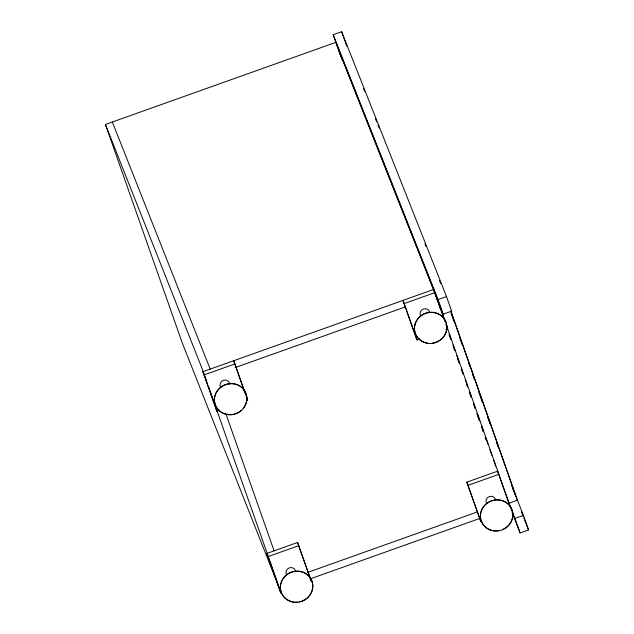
<?xml version="1.0" encoding="UTF-8"?>
<svg xmlns="http://www.w3.org/2000/svg" width="634" height="634" viewBox="0 0 634 634"><rect width="100%" height="100%" fill="white"/><g stroke="black" fill="none" stroke-linecap="round" stroke-linejoin="round"><path stroke-width="0.95" d="M333.175 34.719L341.639 31.7L446.518 296.585L451.63 311.128L443.166 314.147L338.16 48.889L333.175 34.719L438.054 299.605L443.166 314.147M216.701 409.802L279.951 589.668L182.117 342.558L105.434 124.486L335.861 42.351L434.948 292.607L445.1 321.493M219.713 410.23L216.915 411.228L202.88 371.73L433.696 289.453L445.044 321.39M202.88 371.73L204.132 374.884L234.905 363.916L247.688 400.26L246.436 397.106M419.748 338.928L416.95 339.919L402.923 300.421L404.167 303.575L434.948 292.607M235.777 367.363L405.261 306.951M438.054 299.605L446.518 296.585M445.861 329.617L447.723 328.951L446.09 324.291M266.787 553.458L280.814 592.956L266.787 553.458L297.56 542.49L311.262 581.053M466.822 482.149L480.849 521.647L466.822 482.149L497.603 471.181L509.99 506.019M268.031 556.612L298.812 545.636M468.074 485.303L498.847 474.335M307.855 572.359L477.347 511.939M310.153 578.897L480.58 518.152M508.801 502.77L514.99 518.406L523.454 515.387L528.566 529.929L520.102 532.94L512.09 512.708M363.472 88.586L364.566 91.344M375.479 118.915L376.572 121.665M378.022 125.342L379.116 128.1M424.954 243.876L426.048 246.634M439.505 280.632L440.598 283.39M513.112 489.147L514.935 493.735M511.804 485.961L523.454 515.387M521.283 511.535L523.105 516.131M523.835 517.97L528.566 529.929M234.905 363.916L233.661 360.762L244.803 392.446M311.278 581.196L297.56 542.49M112.353 122.021L210.195 369.123M301.736 601.373L301.641 601.135A16.333 15.406 -21.6 0 0 304.732 599.669M105.434 124.486L203.268 371.595M450.885 310.914L517.463 500.25L508.999 503.269L446.027 324.188M451.178 312.396L515.466 495.209M450.964 312.934L453.92 321.335M459.824 338.136L462.123 344.666M468.684 363.337L469.667 366.135M472.623 374.536L474.264 379.203M478.86 392.272L482.474 402.535M487.72 417.465L490.019 424.003M496.581 442.667L498.221 447.335M514.99 518.406L520.102 532.94M508.944 503.436L509.514 505.076M435.098 293.724L440.519 309.21M449.276 334.07L451.249 339.713M453.12 344.975L455.085 350.562M456.829 355.579L459.452 363.052M461.306 368.267L463.383 374.171M465.245 379.449L467.654 386.383M469.612 391.899L471.593 397.581M473.432 402.741L475.397 408.336M477.156 413.344L479.803 420.913M481.626 426.032L483.591 431.627M485.382 436.778L488.006 444.244M489.947 449.72L491.913 455.323M493.743 460.514L495.709 466.101M497.492 471.173L498.15 473.043M449.062 334.617L450.703 339.285M453.001 345.815L454.641 350.483M457.272 357.948L458.913 362.616M461.211 369.154L462.852 373.822M466.79 385.02L467.44 386.883M469.414 392.486L471.054 397.153M473.352 403.684L474.993 408.351M476.958 413.954L479.256 420.485M481.555 427.015L483.195 431.683M485.169 437.286L486.151 440.083M341.639 31.7L346.75 46.234M340.109 53.811L342.4 60.333M339.539 52.471L341.179 57.131M338.287 49.254L339.927 53.922M404.167 303.575L416.95 339.919M225.918 413.859L274.094 550.851M203.593 372.523L206.874 381.842M208.507 386.502L215.394 406.077M204.132 374.884L216.915 411.228M495.479 499.259L495.447 499.148A4.898 4.62 -21.6 0 0 486.024 501.47L486.294 502.651M429.773 312.784L429.503 311.603A4.898 4.62 -21.6 0 0 420.08 313.925L420.35 315.106M295.682 571.63L295.412 570.457A4.898 4.62 -21.6 0 0 285.989 572.779L286.259 573.952A4.898 4.62 -21.6 0 0 286.837 575.014M229.73 384.093L229.46 382.912A4.898 4.62 -21.6 0 0 220.038 385.234L220.307 386.415A4.898 4.62 -21.6 0 0 220.894 387.469M293.265 601.928A16.333 15.406 -21.6 0 1 281.456 581.449A16.333 15.406 -21.6 0 1 305.033 573.049A16.333 15.406 -21.6 0 1 308.655 596.443M308.076 597.054A16.333 15.406 -21.6 0 1 305.453 599.217M300.833 601.397A16.333 15.406 -21.6 0 1 299.169 601.809M297.489 602.054A16.333 15.406 -21.6 0 1 294.937 602.11M222.574 412.861A16.333 15.406 -21.6 0 1 216.923 391.202A16.333 15.406 -21.6 0 1 240.024 386.066A16.333 15.406 -21.6 0 1 243.25 408.256M241.514 410.103A16.333 15.406 -21.6 0 1 235.697 413.59M234.889 413.851A16.333 15.406 -21.6 0 1 227.313 414.382M226.496 414.232A16.333 15.406 -21.6 0 1 223.319 413.209M427.356 343.081A16.333 15.406 -21.6 0 1 415.008 324.164A16.333 15.406 -21.6 0 1 436.073 312.911A16.333 15.406 -21.6 0 1 445.472 333.405M445.116 334.15A16.333 15.406 -21.6 0 1 432.42 343.105M499.212 530.507A16.333 15.406 -21.6 0 1 480.358 515.466A16.333 15.406 -21.6 0 1 500.115 500.004A16.333 15.406 -21.6 0 1 511.424 520.942M511.067 521.687A16.333 15.406 -21.6 0 1 502.477 529.525M293.36 602.173A16.333 15.406 -21.6 0 0 312.015 581.354A16.333 15.406 -21.6 0 0 284.507 576.988A16.333 15.406 -21.6 0 0 293.36 602.173M227.416 414.628A16.333 15.406 -21.6 0 0 246.063 393.809A16.333 15.406 -21.6 0 0 218.556 389.442A16.333 15.406 -21.6 0 0 227.416 414.628M427.451 343.319A16.333 15.406 -21.6 0 0 446.106 322.5A16.333 15.406 -21.6 0 0 418.599 318.141A16.333 15.406 -21.6 0 0 427.451 343.319M493.403 530.864A16.333 15.406 -21.6 0 0 512.05 510.045A16.333 15.406 -21.6 0 0 484.542 505.686A16.333 15.406 -21.6 0 0 493.403 530.864"/></g></svg>
